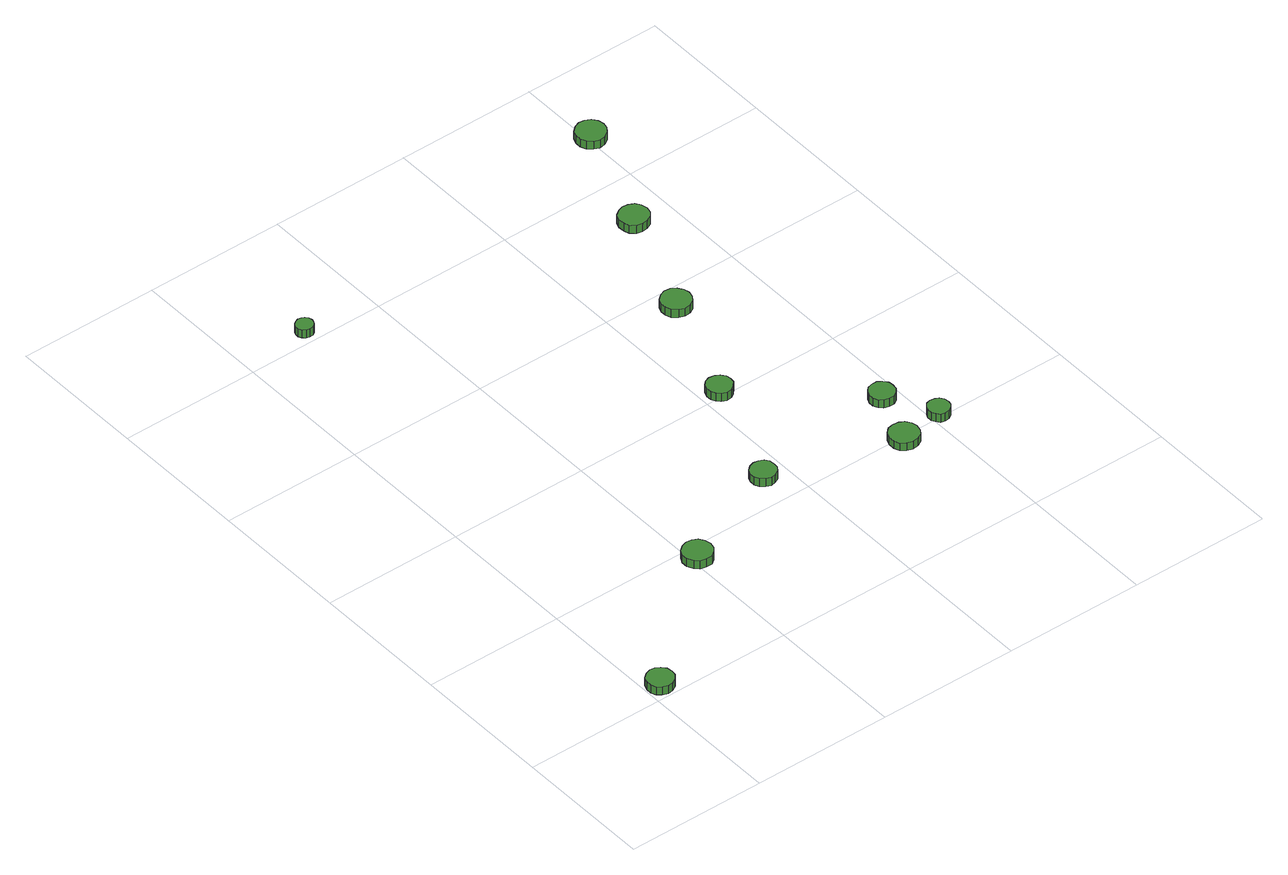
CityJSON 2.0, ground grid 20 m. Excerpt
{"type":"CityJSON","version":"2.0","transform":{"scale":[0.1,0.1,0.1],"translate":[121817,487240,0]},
"CityObjects":{
"tree1":{"type":"SolitaryVegetationObject","attributes":{"function":"something"},"geometry":[{"type":"MultiSurface","lod":"1","boundaries":[[[0,1,2,3,4,5,6,7,8,9,10,11,12,13,14]],[[15,16,17,18,19,20,21,22,23,24,25,26,27,28,29]],[[0,29,28,1]],[[1,28,27,2]],[[2,27,26,3]],[[3,26,25,4]],[[4,25,24,5]],[[5,24,23,6]],[[6,23,22,7]],[[7,22,21,8]],[[8,21,20,9]],[[9,20,19,10]],[[10,19,18,11]],[[11,18,17,12]],[[12,17,16,13]],[[13,16,15,14]],[[14,15,29,0]]]}]},
"tree2":{"type":"SolitaryVegetationObject","attributes":{"function":"something"},"geometry":[{"type":"MultiSurface","lod":"1","boundaries":[[[30,31,32,33,34,35,36,37,38,39,40,41,42,43,44]],[[45,46,47,48,49,50,51,52,53,54,55,56,57,58,59]],[[30,59,58,31]],[[31,58,57,32]],[[32,57,56,33]],[[33,56,55,34]],[[34,55,54,35]],[[35,54,53,36]],[[36,53,52,37]],[[37,52,51,38]],[[38,51,50,39]],[[39,50,49,40]],[[40,49,48,41]],[[41,48,47,42]],[[42,47,46,43]],[[43,46,45,44]],[[44,45,59,30]]]}]},
"tree3":{"type":"SolitaryVegetationObject","attributes":{"function":"something"},"geometry":[{"type":"MultiSurface","lod":"1","boundaries":[[[60,61,62,63,64,65,66,67,68,69,70,71,72,73,74]],[[75,76,77,78,79,80,81,82,83,84,85,86,87,88,89]],[[60,89,88,61]],[[61,88,87,62]],[[62,87,86,63]],[[63,86,85,64]],[[64,85,84,65]],[[65,84,83,66]],[[66,83,82,67]],[[67,82,81,68]],[[68,81,80,69]],[[69,80,79,70]],[[70,79,78,71]],[[71,78,77,72]],[[72,77,76,73]],[[73,76,75,74]],[[74,75,89,60]]]}]},
"tree4":{"type":"SolitaryVegetationObject","attributes":{"function":"something"},"geometry":[{"type":"MultiSurface","lod":"1","boundaries":[[[90,91,92,93,94,95,96,97,98,99,100,101,102,103,104]],[[105,106,107,108,109,110,111,112,113,114,115,116,117,118,119]],[[90,119,118,91]],[[91,118,117,92]],[[92,117,116,93]],[[93,116,115,94]],[[94,115,114,95]],[[95,114,113,96]],[[96,113,112,97]],[[97,112,111,98]],[[98,111,110,99]],[[99,110,109,100]],[[100,109,108,101]],[[101,108,107,102]],[[102,107,106,103]],[[103,106,105,104]],[[104,105,119,90]]]}]},
"tree5":{"type":"SolitaryVegetationObject","attributes":{"function":"something"},"geometry":[{"type":"MultiSurface","lod":"1","boundaries":[[[120,121,122,123,124,125,126,127,128,129,130,131,132,133,134]],[[135,136,137,138,139,140,141,142,143,144,145,146,147,148,149]],[[120,149,148,121]],[[121,148,147,122]],[[122,147,146,123]],[[123,146,145,124]],[[124,145,144,125]],[[125,144,143,126]],[[126,143,142,127]],[[127,142,141,128]],[[128,141,140,129]],[[129,140,139,130]],[[130,139,138,131]],[[131,138,137,132]],[[132,137,136,133]],[[133,136,135,134]],[[134,135,149,120]]]}]},
"tree6":{"type":"SolitaryVegetationObject","attributes":{"function":"something"},"geometry":[{"type":"MultiSurface","lod":"1","boundaries":[[[150,151,152,153,154,155,156,157,158,159,160,161,162,163,164]],[[165,166,167,168,169,170,171,172,173,174,175,176,177,178,179]],[[150,179,178,151]],[[151,178,177,152]],[[152,177,176,153]],[[153,176,175,154]],[[154,175,174,155]],[[155,174,173,156]],[[156,173,172,157]],[[157,172,171,158]],[[158,171,170,159]],[[159,170,169,160]],[[160,169,168,161]],[[161,168,167,162]],[[162,167,166,163]],[[163,166,165,164]],[[164,165,179,150]]]}]},
"tree7":{"type":"SolitaryVegetationObject","attributes":{"function":"something"},"geometry":[{"type":"MultiSurface","lod":"1","boundaries":[[[180,181,182,183,184,185,186,187,188,189,190,191,192,193,194]],[[195,196,197,198,199,200,201,202,203,204,205,206,207,208,209]],[[180,209,208,181]],[[181,208,207,182]],[[182,207,206,183]],[[183,206,205,184]],[[184,205,204,185]],[[185,204,203,186]],[[186,203,202,187]],[[187,202,201,188]],[[188,201,200,189]],[[189,200,199,190]],[[190,199,198,191]],[[191,198,197,192]],[[192,197,196,193]],[[193,196,195,194]],[[194,195,209,180]]]}]},
"tree8":{"type":"SolitaryVegetationObject","attributes":{"function":"something"},"geometry":[{"type":"MultiSurface","lod":"1","boundaries":[[[210,211,212,213,214,215,216,217,218,219,220,221,222,223,224]],[[225,226,227,228,229,230,231,232,233,234,235,236,237,238,239]],[[210,239,238,211]],[[211,238,237,212]],[[212,237,236,213]],[[213,236,235,214]],[[214,235,234,215]],[[215,234,233,216]],[[216,233,232,217]],[[217,232,231,218]],[[218,231,230,219]],[[219,230,229,220]],[[220,229,228,221]],[[221,228,227,222]],[[222,227,226,223]],[[223,226,225,224]],[[224,225,239,210]]]}]},
"tree9":{"type":"SolitaryVegetationObject","attributes":{"function":"something"},"geometry":[{"type":"MultiSurface","lod":"1","boundaries":[[[240,241,242,243,244,245,246,247,248,249,250,251,252,253,254]],[[255,256,257,258,259,260,261,262,263,264,265,266,267,268,269]],[[240,269,268,241]],[[241,268,267,242]],[[242,267,266,243]],[[243,266,265,244]],[[244,265,264,245]],[[245,264,263,246]],[[246,263,262,247]],[[247,262,261,248]],[[248,261,260,249]],[[249,260,259,250]],[[250,259,258,251]],[[251,258,257,252]],[[252,257,256,253]],[[253,256,255,254]],[[254,255,269,240]]]}]},
"tree10":{"type":"SolitaryVegetationObject","attributes":{"function":"something"},"geometry":[{"type":"MultiSurface","lod":"1","boundaries":[[[270,271,272,273,274,275,276,277,278,279,280,281,282,283,284]],[[285,286,287,288,289,290,291,292,293,294,295,296,297,298,299]],[[270,299,298,271]],[[271,298,297,272]],[[272,297,296,273]],[[273,296,295,274]],[[274,295,294,275]],[[275,294,293,276]],[[276,293,292,277]],[[277,292,291,278]],[[278,291,290,279]],[[279,290,289,280]],[[280,289,288,281]],[[281,288,287,282]],[[282,287,286,283]],[[283,286,285,284]],[[284,285,299,270]]]}]},
"tree11":{"type":"SolitaryVegetationObject","attributes":{"function":"something"},"geometry":[{"type":"MultiSurface","lod":"1","boundaries":[[[300,301,302,303,304,305,306,307,308,309,310,311,312,313,314]],[[315,316,317,318,319,320,321,322,323,324,325,326,327,328,329]],[[300,329,328,301]],[[301,328,327,302]],[[302,327,326,303]],[[303,326,325,304]],[[304,325,324,305]],[[305,324,323,306]],[[306,323,322,307]],[[307,322,321,308]],[[308,321,320,309]],[[309,320,319,310]],[[310,319,318,311]],[[311,318,317,312]],[[312,317,316,313]],[[313,316,315,314]],[[314,315,329,300]]]}]}
},
"vertices":[
[40,22,14],[39,30,14],[34,36,14],[27,40,14],[20,41,14],[12,38,14],[6,33,14],[3,26,14],[3,18,14],[6,11,14],[12,6,14],[20,3,14],[27,4,14],[34,8,14],[39,14,14],[39,14,1],[34,8,1],[27,4,1],[20,3,1],[12,6,1],[6,11,1],[3,18,1],[3,26,1],[6,33,1],[12,38,1],[20,41,1],[27,40,1],[34,36,1],[39,30,1],[40,22,1],
[225,175,20],[223,184,20],[218,191,20],[211,195,20],[202,196,20],[194,193,20],[188,188,20],[184,180,20],[184,171,20],[188,163,20],[194,157,20],[202,155,20],[211,155,20],[218,160,20],[223,167,20],[223,167,7],[218,160,7],[211,155,7],[202,155,7],[194,157,7],[188,163,7],[184,171,7],[184,180,7],[188,188,7],[194,193,7],[202,196,7],[211,195,7],[218,191,7],[223,184,7],[225,175,7],
[107,816,19],[106,821,19],[103,825,19],[99,827,19],[94,828,19],[89,826,19],[85,823,19],[83,818,19],[83,813,19],[85,809,19],[89,805,19],[94,804,19],[99,804,19],[103,807,19],[106,811,19],[106,811,6],[103,807,6],[99,804,6],[94,804,6],[89,805,6],[85,809,6],[83,813,6],[83,818,6],[85,823,6],[89,826,6],[94,828,6],[99,827,6],[103,825,6],[106,821,6],[107,816,6],
[381,243,20],[380,251,20],[376,257,20],[369,260,20],[362,261,20],[355,259,20],[349,254,20],[346,247,20],[346,239,20],[349,233,20],[355,228,20],[362,225,20],[369,226,20],[376,230,20],[380,236,20],[380,236,7],[376,230,7],[369,226,7],[362,225,7],[355,228,7],[349,233,7],[346,239,7],[346,247,7],[349,254,7],[355,259,7],[362,261,7],[369,260,7],[376,257,7],[380,251,7],[381,243,7],
[441,404,19],[440,411,19],[435,417,19],[429,421,19],[421,422,19],[414,420,19],[409,415,19],[406,408,19],[406,400,19],[409,394,19],[414,389,19],[421,386,19],[429,387,19],[435,391,19],[440,397,19],[440,397,6],[435,391,6],[429,387,6],[421,386,6],[414,389,6],[409,394,6],[406,400,6],[406,408,6],[409,415,6],[414,420,6],[421,422,6],[429,421,6],[435,417,6],[440,411,6],[441,404,6],
[565,190,19],[563,198,19],[558,205,19],[551,209,19],[542,210,19],[534,208,19],[527,202,19],[524,194,19],[524,185,19],[527,177,19],[534,172,19],[542,169,19],[551,170,19],[558,174,19],[563,181,19],[563,181,7],[558,174,7],[551,170,7],[542,169,7],[534,172,7],[527,177,7],[524,185,7],[524,194,7],[527,202,7],[534,208,7],[542,210,7],[551,209,7],[558,205,7],[563,198,7],[565,190,7],
[503,563,20],[501,571,20],[496,578,20],[489,583,20],[480,584,20],[472,581,20],[465,575,20],[462,567,20],[462,559,20],[465,551,20],[472,545,20],[480,542,20],[489,543,20],[496,547,20],[501,554,20],[501,554,7],[496,547,7],[489,543,7],[480,542,7],[472,545,7],[465,551,7],[462,559,7],[462,567,7],[465,575,7],[472,581,7],[480,584,7],[489,583,7],[496,578,7],[501,571,7],[503,563,7],
[590,269,19],[589,276,19],[584,282,19],[578,286,19],[570,286,19],[563,284,19],[558,279,19],[555,272,19],[555,265,19],[558,258,19],[563,253,19],[570,251,19],[578,251,19],[584,255,19],[589,261,19],[589,261,6],[584,255,6],[578,251,6],[570,251,6],[563,253,6],[558,258,6],[555,265,6],[555,272,6],[558,279,6],[563,284,6],[570,286,6],[578,286,6],[584,282,6],[589,276,6],[590,269,6],
[624,201,19],[623,208,19],[619,213,19],[614,216,19],[607,217,19],[601,215,19],[597,210,19],[594,205,19],[594,198,19],[597,193,19],[601,188,19],[607,186,19],[614,187,19],[619,190,19],[623,195,19],[623,195,6],[619,190,6],[614,187,6],[607,186,6],[601,188,6],[597,193,6],[594,198,6],[594,205,6],[597,210,6],[601,215,6],[607,217,6],[614,216,6],[619,213,6],[623,208,6],[624,201,6],
[562,719,21],[560,728,21],[555,735,21],[547,739,21],[539,740,21],[531,737,21],[524,732,21],[521,724,21],[521,715,21],[524,707,21],[531,701,21],[539,699,21],[547,700,21],[555,704,21],[560,711,21],[560,711,8],[555,704,8],[547,700,8],[539,699,8],[531,701,8],[524,707,8],[521,715,8],[521,724,8],[524,732,8],[531,737,8],[539,740,8],[547,739,8],[555,735,8],[560,728,8],[562,719,8],
[621,878,20],[619,887,20],[614,894,20],[606,898,20],[598,899,20],[590,896,20],[583,890,20],[580,882,20],[580,874,20],[583,866,20],[590,860,20],[598,857,20],[606,858,20],[614,863,20],[619,870,20],[619,870,7],[614,863,7],[606,858,7],[598,857,7],[590,860,7],[583,866,7],[580,874,7],[580,882,7],[583,890,7],[590,896,7],[598,899,7],[606,898,7],[614,894,7],[619,887,7],[621,878,7]
]}
